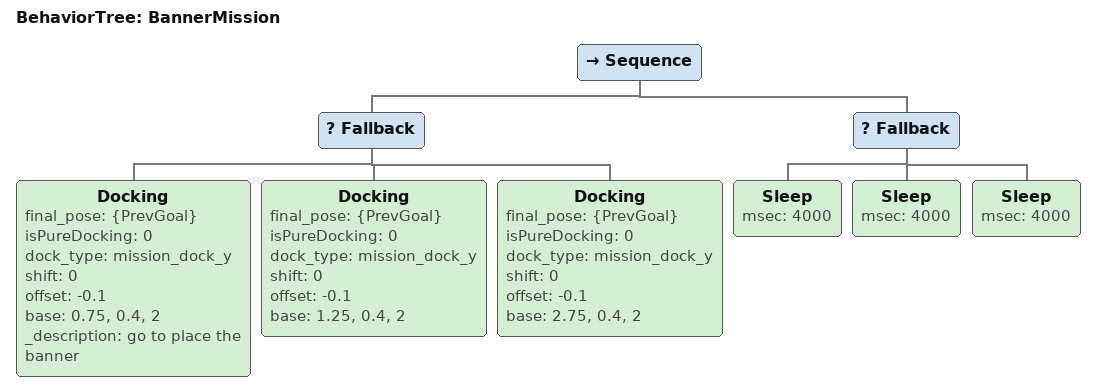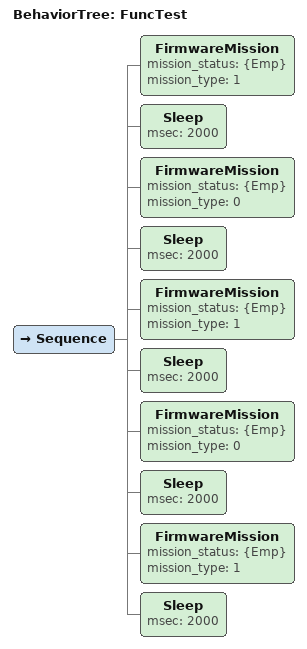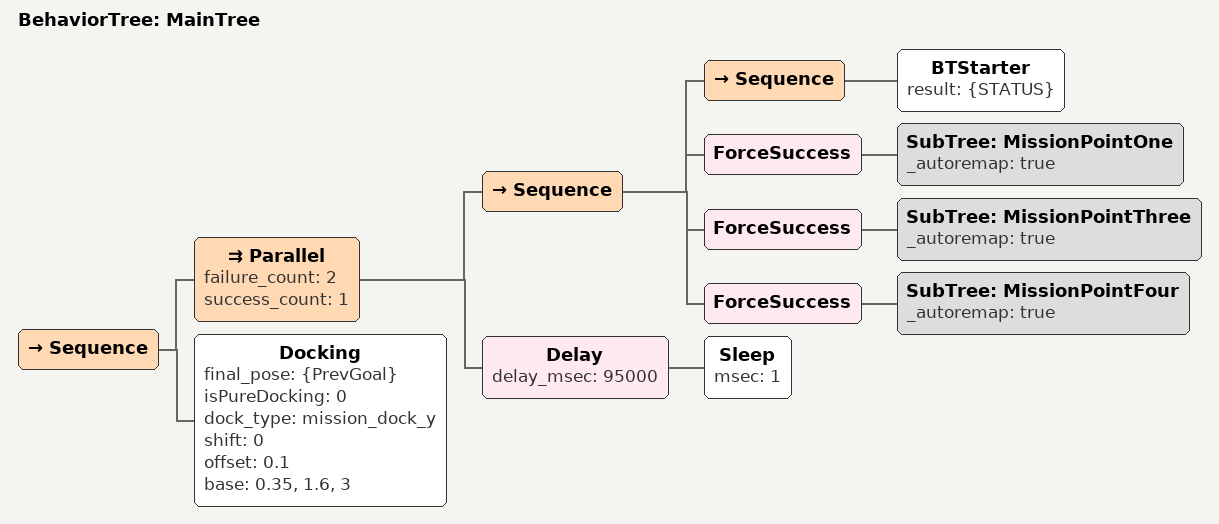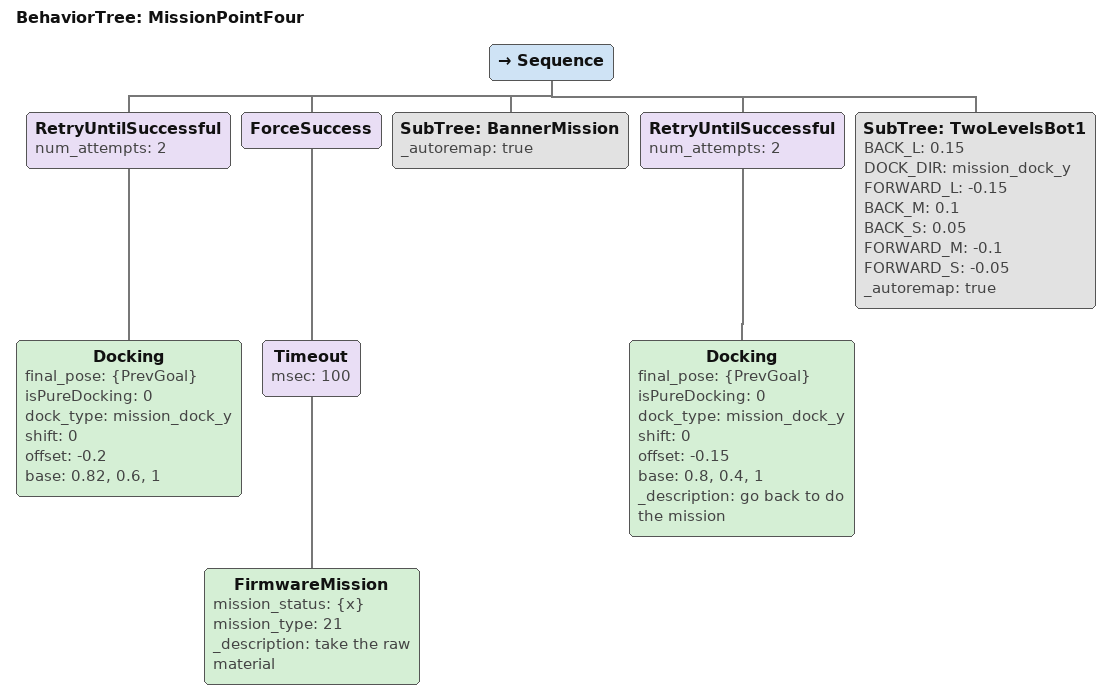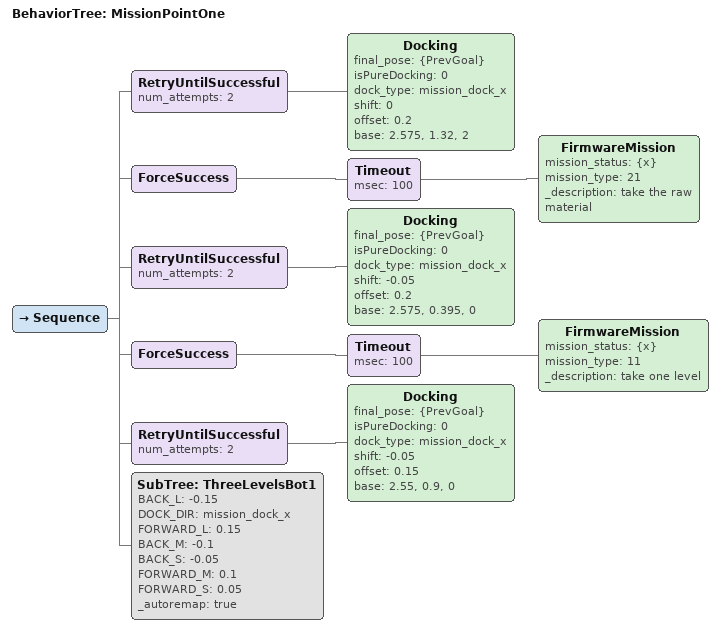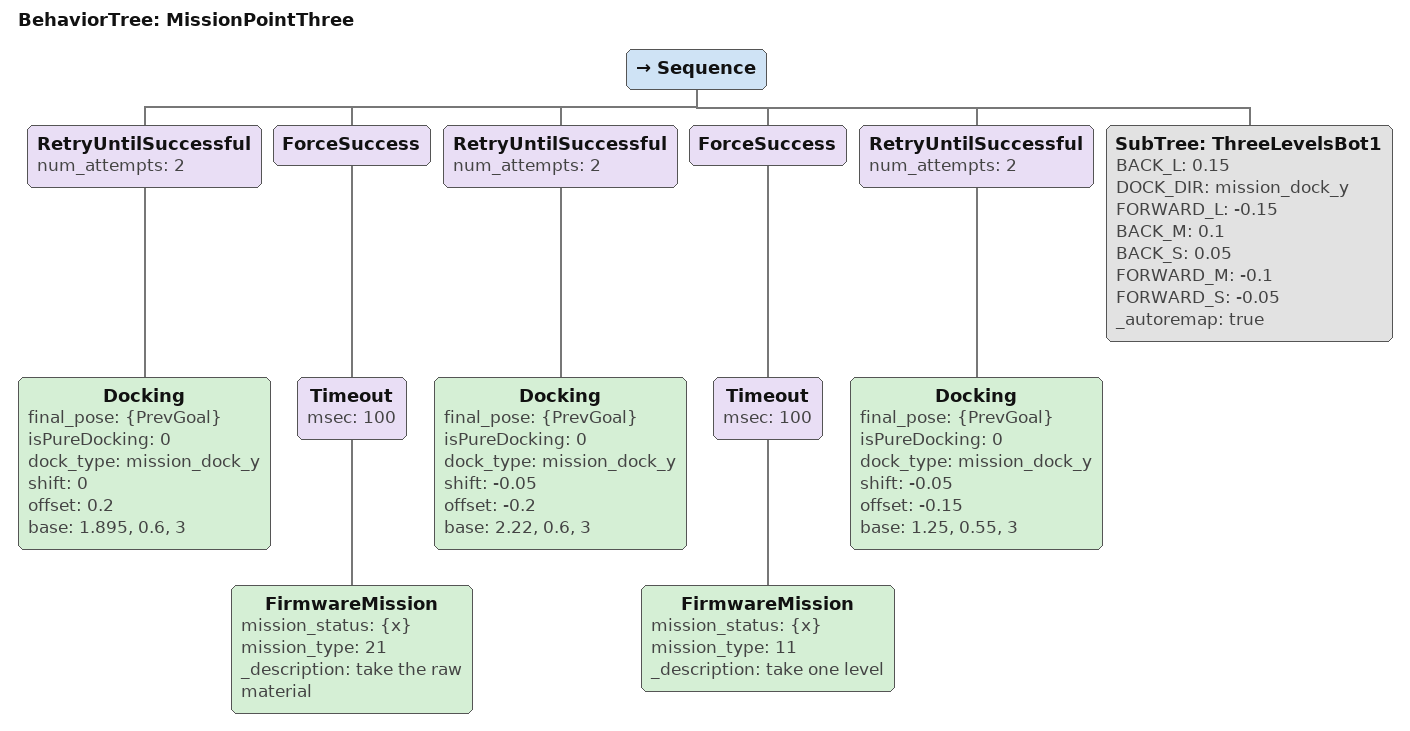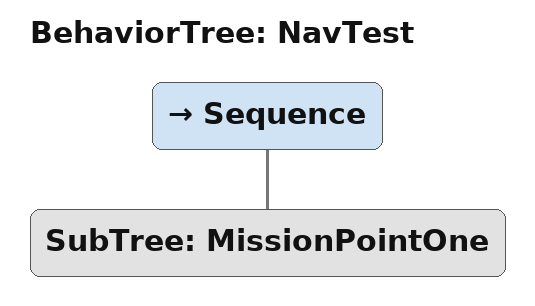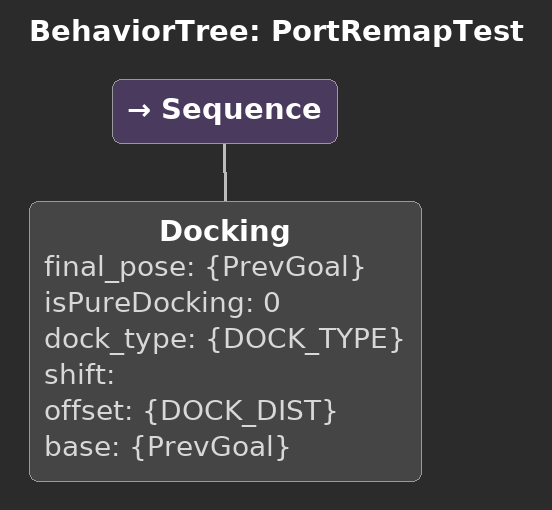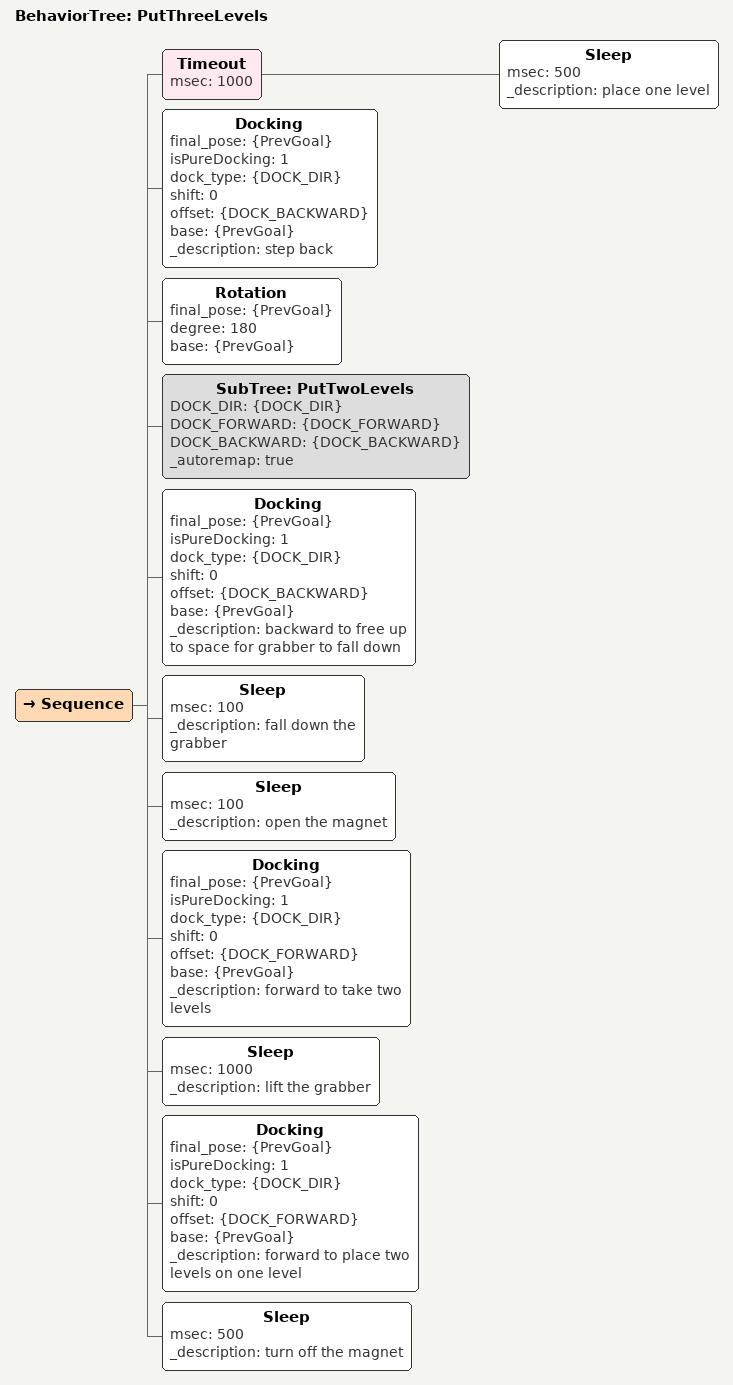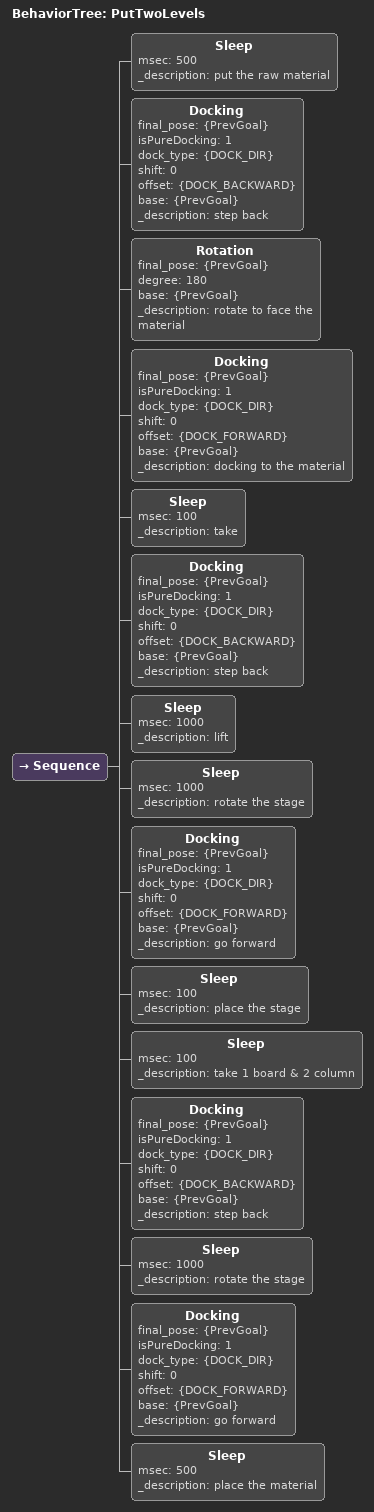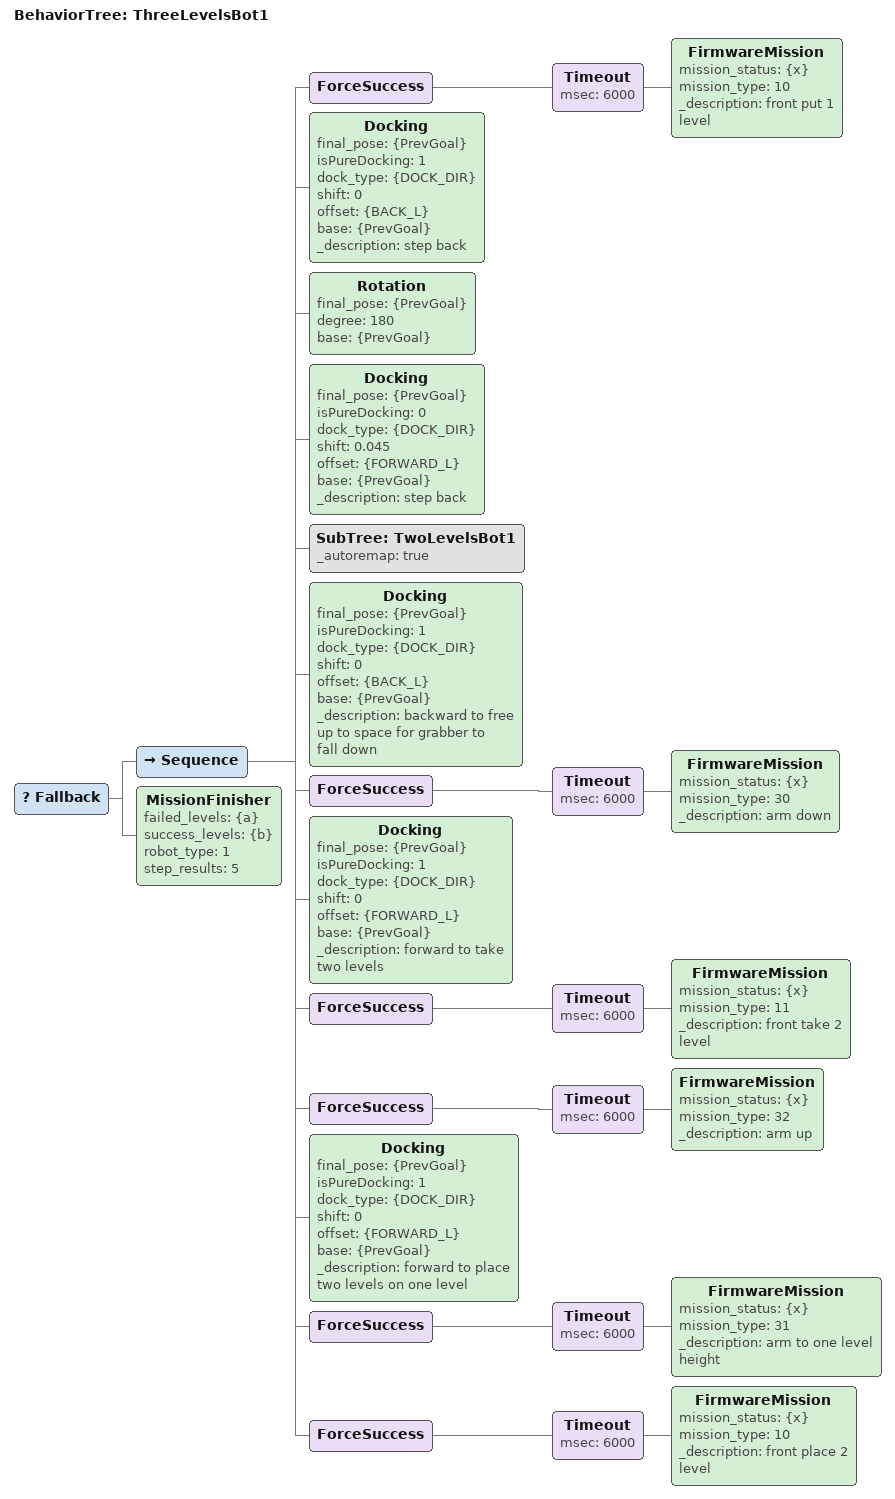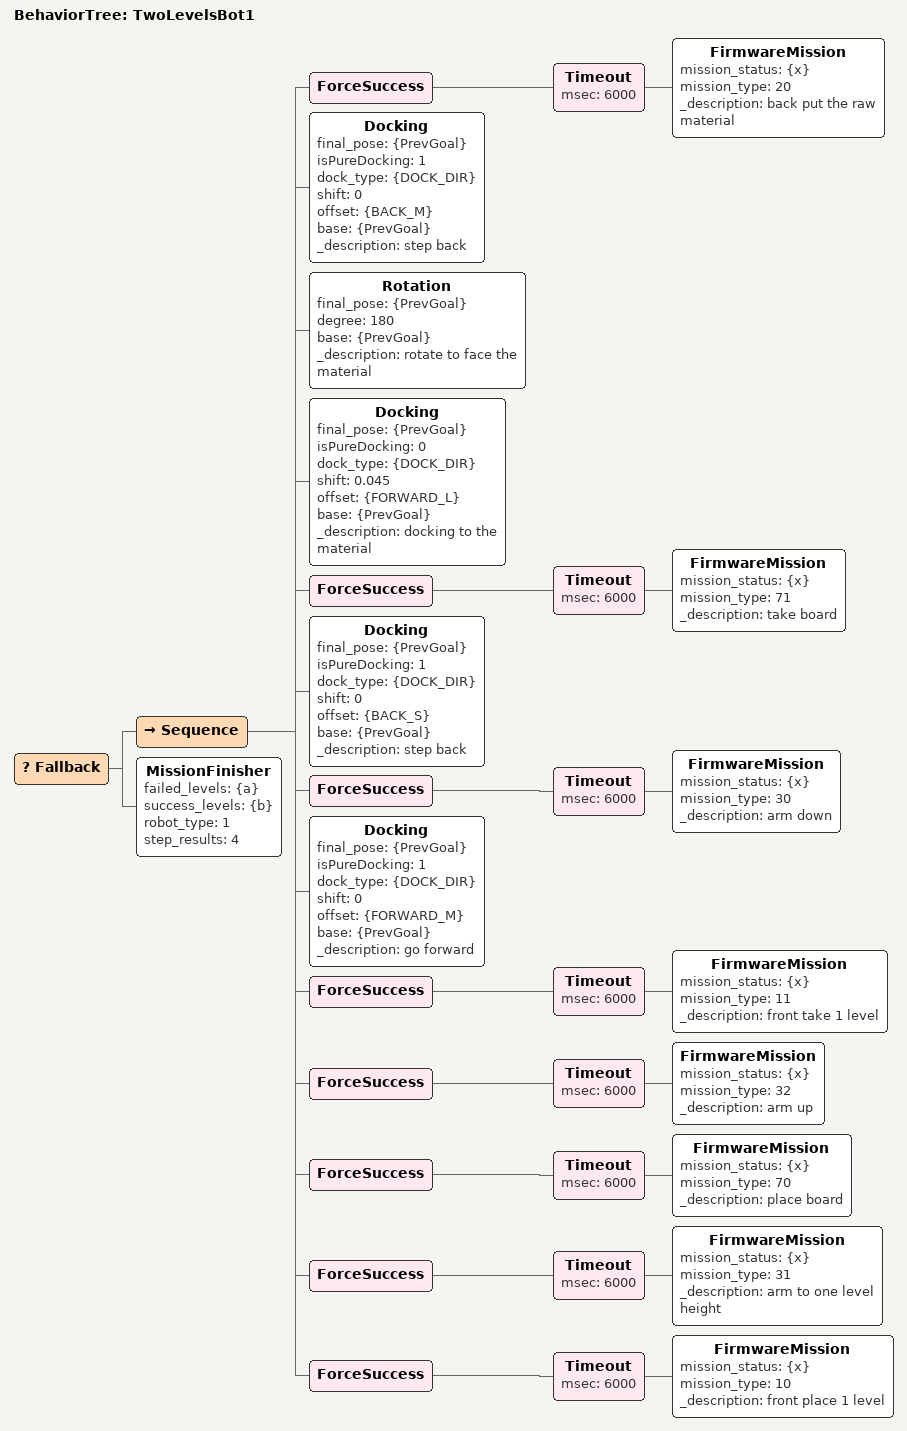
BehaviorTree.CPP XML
<?xml version="1.0" encoding="UTF-8"?>
<root BTCPP_format="4">
  <BehaviorTree ID="BannerMission">
    <Sequence>
      <Fallback>
        <Docking final_pose="{PrevGoal}"
                 isPureDocking="0"
                 dock_type="mission_dock_y"
                 shift="0"
                 offset="-0.1"
                 base="0.75, 0.4, 2"
                 _description="go to place the banner"/>
        <Docking final_pose="{PrevGoal}"
                 isPureDocking="0"
                 dock_type="mission_dock_y"
                 shift="0"
                 offset="-0.1"
                 base="1.25, 0.4, 2"/>
        <Docking final_pose="{PrevGoal}"
                 isPureDocking="0"
                 dock_type="mission_dock_y"
                 shift="0"
                 offset="-0.1"
                 base="2.75, 0.4, 2"/>
      </Fallback>
      <Fallback>
        <Sleep msec="4000"/>
        <Sleep msec="4000"/>
        <Sleep msec="4000"/>
      </Fallback>
    </Sequence>
  </BehaviorTree>

  <BehaviorTree ID="FuncTest">
    <Sequence>
      <FirmwareMission mission_status="{Emp}"
                       mission_type="1"/>
      <Sleep msec="2000"/>
      <FirmwareMission mission_status="{Emp}"
                       mission_type="0"/>
      <Sleep msec="2000"/>
      <FirmwareMission mission_status="{Emp}"
                       mission_type="1"/>
      <Sleep msec="2000"/>
      <FirmwareMission mission_status="{Emp}"
                       mission_type="0"/>
      <Sleep msec="2000"/>
      <FirmwareMission mission_status="{Emp}"
                       mission_type="1"/>
      <Sleep msec="2000"/>
    </Sequence>
  </BehaviorTree>

  <BehaviorTree ID="MainTree">
    <Sequence>
      <Parallel failure_count="2"
                success_count="1">
        <Sequence>
          <Sequence>
            <BTStarter result="{STATUS}"/>
          </Sequence>
          <ForceSuccess>
            <SubTree ID="MissionPointOne"
                     _autoremap="true"/>
          </ForceSuccess>
          <ForceSuccess>
            <SubTree ID="MissionPointThree"
                     _autoremap="true"/>
          </ForceSuccess>
          <ForceSuccess>
            <SubTree ID="MissionPointFour"
                     _autoremap="true"/>
          </ForceSuccess>
        </Sequence>
        <Delay delay_msec="95000">
          <Sleep msec="1"/>
        </Delay>
      </Parallel>
      <Docking final_pose="{PrevGoal}"
               isPureDocking="0"
               dock_type="mission_dock_y"
               shift="0"
               offset="0.1"
               base="0.35, 1.6, 3"/>
    </Sequence>
  </BehaviorTree>

  <BehaviorTree ID="MissionPointFour">
    <Sequence>
      <RetryUntilSuccessful num_attempts="2">
        <Docking final_pose="{PrevGoal}"
                 isPureDocking="0"
                 dock_type="mission_dock_y"
                 shift="0"
                 offset="-0.2"
                 base="0.82, 0.6, 1"/>
      </RetryUntilSuccessful>
      <ForceSuccess>
        <Timeout msec="100">
          <FirmwareMission mission_status="{x}"
                           mission_type="21"
                           _description="take the raw material"/>
        </Timeout>
      </ForceSuccess>
      <SubTree ID="BannerMission"
               _autoremap="true"/>
      <RetryUntilSuccessful num_attempts="2">
        <Docking final_pose="{PrevGoal}"
                 isPureDocking="0"
                 dock_type="mission_dock_y"
                 shift="0"
                 offset="-0.15"
                 base="0.8, 0.4, 1"
                 _description="go back to do the mission"/>
      </RetryUntilSuccessful>
      <SubTree ID="TwoLevelsBot1"
               BACK_L="0.15"
               DOCK_DIR="mission_dock_y"
               FORWARD_L="-0.15"
               BACK_M="0.1"
               BACK_S="0.05"
               FORWARD_M="-0.1"
               FORWARD_S="-0.05"
               _autoremap="true"/>
    </Sequence>
  </BehaviorTree>

  <BehaviorTree ID="MissionPointOne">
    <Sequence>
      <RetryUntilSuccessful num_attempts="2">
        <Docking final_pose="{PrevGoal}"
                 isPureDocking="0"
                 dock_type="mission_dock_x"
                 shift="0"
                 offset="0.2"
                 base="2.575, 1.32, 2"/>
      </RetryUntilSuccessful>
      <ForceSuccess>
        <Timeout msec="100">
          <FirmwareMission mission_status="{x}"
                           mission_type="21"
                           _description="take the raw material"/>
        </Timeout>
      </ForceSuccess>
      <RetryUntilSuccessful num_attempts="2">
        <Docking final_pose="{PrevGoal}"
                 isPureDocking="0"
                 dock_type="mission_dock_x"
                 shift="-0.05"
                 offset="0.2"
                 base="2.575, 0.395, 0"/>
      </RetryUntilSuccessful>
      <ForceSuccess>
        <Timeout msec="100">
          <FirmwareMission mission_status="{x}"
                           mission_type="11"
                           _description="take one level"/>
        </Timeout>
      </ForceSuccess>
      <RetryUntilSuccessful num_attempts="2">
        <Docking final_pose="{PrevGoal}"
                 isPureDocking="0"
                 dock_type="mission_dock_x"
                 shift="-0.05"
                 offset="0.15"
                 base="2.55, 0.9, 0"/>
      </RetryUntilSuccessful>
      <SubTree ID="ThreeLevelsBot1"
               BACK_L="-0.15"
               DOCK_DIR="mission_dock_x"
               FORWARD_L="0.15"
               BACK_M="-0.1"
               BACK_S="-0.05"
               FORWARD_M="0.1"
               FORWARD_S="0.05"
               _autoremap="true"/>
    </Sequence>
  </BehaviorTree>

  <BehaviorTree ID="MissionPointThree">
    <Sequence>
      <RetryUntilSuccessful num_attempts="2">
        <Docking final_pose="{PrevGoal}"
                 isPureDocking="0"
                 dock_type="mission_dock_y"
                 shift="0"
                 offset="0.2"
                 base="1.895, 0.6, 3"/>
      </RetryUntilSuccessful>
      <ForceSuccess>
        <Timeout msec="100">
          <FirmwareMission mission_status="{x}"
                           mission_type="21"
                           _description="take the raw material"/>
        </Timeout>
      </ForceSuccess>
      <RetryUntilSuccessful num_attempts="2">
        <Docking final_pose="{PrevGoal}"
                 isPureDocking="0"
                 dock_type="mission_dock_y"
                 shift="-0.05"
                 offset="-0.2"
                 base="2.22, 0.6, 3"/>
      </RetryUntilSuccessful>
      <ForceSuccess>
        <Timeout msec="100">
          <FirmwareMission mission_status="{x}"
                           mission_type="11"
                           _description="take one level"/>
        </Timeout>
      </ForceSuccess>
      <RetryUntilSuccessful num_attempts="2">
        <Docking final_pose="{PrevGoal}"
                 isPureDocking="0"
                 dock_type="mission_dock_y"
                 shift="-0.05"
                 offset="-0.15"
                 base="1.25, 0.55, 3"/>
      </RetryUntilSuccessful>
      <SubTree ID="ThreeLevelsBot1"
               BACK_L="0.15"
               DOCK_DIR="mission_dock_y"
               FORWARD_L="-0.15"
               BACK_M="0.1"
               BACK_S="0.05"
               FORWARD_M="-0.1"
               FORWARD_S="-0.05"
               _autoremap="true"/>
    </Sequence>
  </BehaviorTree>

  <BehaviorTree ID="NavTest">
    <Sequence>
      <SubTree ID="MissionPointOne"/>
    </Sequence>
  </BehaviorTree>

  <BehaviorTree ID="PortRemapTest">
    <Sequence>
      <Docking final_pose="{PrevGoal}"
               isPureDocking="0"
               dock_type="{DOCK_TYPE}"
               shift=""
               offset="{DOCK_DIST}"
               base="{PrevGoal}"/>
    </Sequence>
  </BehaviorTree>

  <BehaviorTree ID="PutThreeLevels">
    <Sequence>
      <Timeout msec="1000">
        <Sleep msec="500"
               _description="place one level"/>
      </Timeout>
      <Docking final_pose="{PrevGoal}"
               isPureDocking="1"
               dock_type="{DOCK_DIR}"
               shift="0"
               offset="{DOCK_BACKWARD}"
               base="{PrevGoal}"
               _description="step back"/>
      <Rotation final_pose="{PrevGoal}"
                degree="180"
                base="{PrevGoal}"/>
      <SubTree ID="PutTwoLevels"
               DOCK_DIR="{DOCK_DIR}"
               DOCK_FORWARD="{DOCK_FORWARD}"
               DOCK_BACKWARD="{DOCK_BACKWARD}"
               _autoremap="true"/>
      <Docking final_pose="{PrevGoal}"
               isPureDocking="1"
               dock_type="{DOCK_DIR}"
               shift="0"
               offset="{DOCK_BACKWARD}"
               base="{PrevGoal}"
               _description="backward to free up to space for grabber to fall down"/>
      <Sleep msec="100"
             _description="fall down the grabber"/>
      <Sleep msec="100"
             _description="open the magnet"/>
      <Docking final_pose="{PrevGoal}"
               isPureDocking="1"
               dock_type="{DOCK_DIR}"
               shift="0"
               offset="{DOCK_FORWARD}"
               base="{PrevGoal}"
               _description="forward to take two levels"/>
      <Sleep msec="1000"
             _description="lift the grabber"/>
      <Docking final_pose="{PrevGoal}"
               isPureDocking="1"
               dock_type="{DOCK_DIR}"
               shift="0"
               offset="{DOCK_FORWARD}"
               base="{PrevGoal}"
               _description="forward to place two levels on one level"/>
      <Sleep msec="500"
             _description="turn off the magnet"/>
    </Sequence>
  </BehaviorTree>

  <BehaviorTree ID="PutTwoLevels">
    <Sequence>
      <Sleep msec="500"
             _description="put the raw material"/>
      <Docking final_pose="{PrevGoal}"
               isPureDocking="1"
               dock_type="{DOCK_DIR}"
               shift="0"
               offset="{DOCK_BACKWARD}"
               base="{PrevGoal}"
               _description="step back"/>
      <Rotation final_pose="{PrevGoal}"
                degree="180"
                base="{PrevGoal}"
                _description="rotate to face the material"/>
      <Docking final_pose="{PrevGoal}"
               isPureDocking="1"
               dock_type="{DOCK_DIR}"
               shift="0"
               offset="{DOCK_FORWARD}"
               base="{PrevGoal}"
               _description="docking to the material"/>
      <Sleep msec="100"
             _description="take"/>
      <Docking final_pose="{PrevGoal}"
               isPureDocking="1"
               dock_type="{DOCK_DIR}"
               shift="0"
               offset="{DOCK_BACKWARD}"
               base="{PrevGoal}"
               _description="step back"/>
      <Sleep msec="1000"
             _description="lift"/>
      <Sleep msec="1000"
             _description="rotate the stage"/>
      <Docking final_pose="{PrevGoal}"
               isPureDocking="1"
               dock_type="{DOCK_DIR}"
               shift="0"
               offset="{DOCK_FORWARD}"
               base="{PrevGoal}"
               _description="go forward "/>
      <Sleep msec="100"
             _description="place the stage"/>
      <Sleep msec="100"
             _description="take 1 board &amp; 2 column"/>
      <Docking final_pose="{PrevGoal}"
               isPureDocking="1"
               dock_type="{DOCK_DIR}"
               shift="0"
               offset="{DOCK_BACKWARD}"
               base="{PrevGoal}"
               _description="step back"/>
      <Sleep msec="1000"
             _description="rotate the stage"/>
      <Docking final_pose="{PrevGoal}"
               isPureDocking="1"
               dock_type="{DOCK_DIR}"
               shift="0"
               offset="{DOCK_FORWARD}"
               base="{PrevGoal}"
               _description="go forward"/>
      <Sleep msec="500"
             _description="place the material"/>
    </Sequence>
  </BehaviorTree>

  <BehaviorTree ID="ThreeLevelsBot1">
    <Fallback>
      <Sequence>
        <ForceSuccess>
          <Timeout msec="6000">
            <FirmwareMission mission_status="{x}"
                             mission_type="10"
                             _description="front put 1 level"/>
          </Timeout>
        </ForceSuccess>
        <Docking final_pose="{PrevGoal}"
                 isPureDocking="1"
                 dock_type="{DOCK_DIR}"
                 shift="0"
                 offset="{BACK_L}"
                 base="{PrevGoal}"
                 _description="step back"/>
        <Rotation final_pose="{PrevGoal}"
                  degree="180"
                  base="{PrevGoal}"/>
        <Docking final_pose="{PrevGoal}"
                 isPureDocking="0"
                 dock_type="{DOCK_DIR}"
                 shift="0.045"
                 offset="{FORWARD_L}"
                 base="{PrevGoal}"
                 _description="step back"/>
        <SubTree ID="TwoLevelsBot1"
                 _autoremap="true"/>
        <Docking final_pose="{PrevGoal}"
                 isPureDocking="1"
                 dock_type="{DOCK_DIR}"
                 shift="0"
                 offset="{BACK_L}"
                 base="{PrevGoal}"
                 _description="backward to free up to space for grabber to fall down"/>
        <ForceSuccess>
          <Timeout msec="6000">
            <FirmwareMission mission_status="{x}"
                             mission_type="30"
                             _description="arm down"/>
          </Timeout>
        </ForceSuccess>
        <Docking final_pose="{PrevGoal}"
                 isPureDocking="1"
                 dock_type="{DOCK_DIR}"
                 shift="0"
                 offset="{FORWARD_L}"
                 base="{PrevGoal}"
                 _description="forward to take two levels"/>
        <ForceSuccess>
          <Timeout msec="6000">
            <FirmwareMission mission_status="{x}"
                             mission_type="11"
                             _description="front take 2 level"/>
          </Timeout>
        </ForceSuccess>
        <ForceSuccess>
          <Timeout msec="6000">
            <FirmwareMission mission_status="{x}"
                             mission_type="32"
                             _description="arm up"/>
          </Timeout>
        </ForceSuccess>
        <Docking final_pose="{PrevGoal}"
                 isPureDocking="1"
                 dock_type="{DOCK_DIR}"
                 shift="0"
                 offset="{FORWARD_L}"
                 base="{PrevGoal}"
                 _description="forward to place two levels on one level"/>
        <ForceSuccess>
          <Timeout msec="6000">
            <FirmwareMission mission_status="{x}"
                             mission_type="31"
                             _description="arm to one level height"/>
          </Timeout>
        </ForceSuccess>
        <ForceSuccess>
          <Timeout msec="6000">
            <FirmwareMission mission_status="{x}"
                             mission_type="10"
                             _description="front place 2 level"/>
          </Timeout>
        </ForceSuccess>
      </Sequence>
      <MissionFinisher failed_levels="{a}"
                       success_levels="{b}"
                       robot_type="1"
                       step_results="5"/>
    </Fallback>
  </BehaviorTree>

  <BehaviorTree ID="TwoLevelsBot1">
    <Fallback>
      <Sequence>
        <ForceSuccess>
          <Timeout msec="6000">
            <FirmwareMission mission_status="{x}"
                             mission_type="20"
                             _description="back put the raw material"/>
          </Timeout>
        </ForceSuccess>
        <Docking final_pose="{PrevGoal}"
                 isPureDocking="1"
                 dock_type="{DOCK_DIR}"
                 shift="0"
                 offset="{BACK_M}"
                 base="{PrevGoal}"
                 _description="step back"/>
        <Rotation final_pose="{PrevGoal}"
                  degree="180"
                  base="{PrevGoal}"
                  _description="rotate to face the material"/>
        <Docking final_pose="{PrevGoal}"
                 isPureDocking="0"
                 dock_type="{DOCK_DIR}"
                 shift="0.045"
                 offset="{FORWARD_L}"
                 base="{PrevGoal}"
                 _description="docking to the material"/>
        <ForceSuccess>
          <Timeout msec="6000">
            <FirmwareMission mission_status="{x}"
                             mission_type="71"
                             _description="take board"/>
          </Timeout>
        </ForceSuccess>
        <Docking final_pose="{PrevGoal}"
                 isPureDocking="1"
                 dock_type="{DOCK_DIR}"
                 shift="0"
                 offset="{BACK_S}"
                 base="{PrevGoal}"
                 _description="step back"/>
        <ForceSuccess>
          <Timeout msec="6000">
            <FirmwareMission mission_status="{x}"
                             mission_type="30"
                             _description="arm down"/>
          </Timeout>
        </ForceSuccess>
        <Docking final_pose="{PrevGoal}"
                 isPureDocking="1"
                 dock_type="{DOCK_DIR}"
                 shift="0"
                 offset="{FORWARD_M}"
                 base="{PrevGoal}"
                 _description="go forward "/>
        <ForceSuccess>
          <Timeout msec="6000">
            <FirmwareMission mission_status="{x}"
                             mission_type="11"
                             _description="front take 1 level"/>
          </Timeout>
        </ForceSuccess>
        <ForceSuccess>
          <Timeout msec="6000">
            <FirmwareMission mission_status="{x}"
                             mission_type="32"
                             _description="arm up"/>
          </Timeout>
        </ForceSuccess>
        <ForceSuccess>
          <Timeout msec="6000">
            <FirmwareMission mission_status="{x}"
                             mission_type="70"
                             _description="place board"/>
          </Timeout>
        </ForceSuccess>
        <ForceSuccess>
          <Timeout msec="6000">
            <FirmwareMission mission_status="{x}"
                             mission_type="31"
                             _description="arm to one level height"/>
          </Timeout>
        </ForceSuccess>
        <ForceSuccess>
          <Timeout msec="6000">
            <FirmwareMission mission_status="{x}"
                             mission_type="10"
                             _description="front place 1 level"/>
          </Timeout>
        </ForceSuccess>
      </Sequence>
      <MissionFinisher failed_levels="{a}"
                       success_levels="{b}"
                       robot_type="1"
                       step_results="4"/>
    </Fallback>
  </BehaviorTree>

</root>
